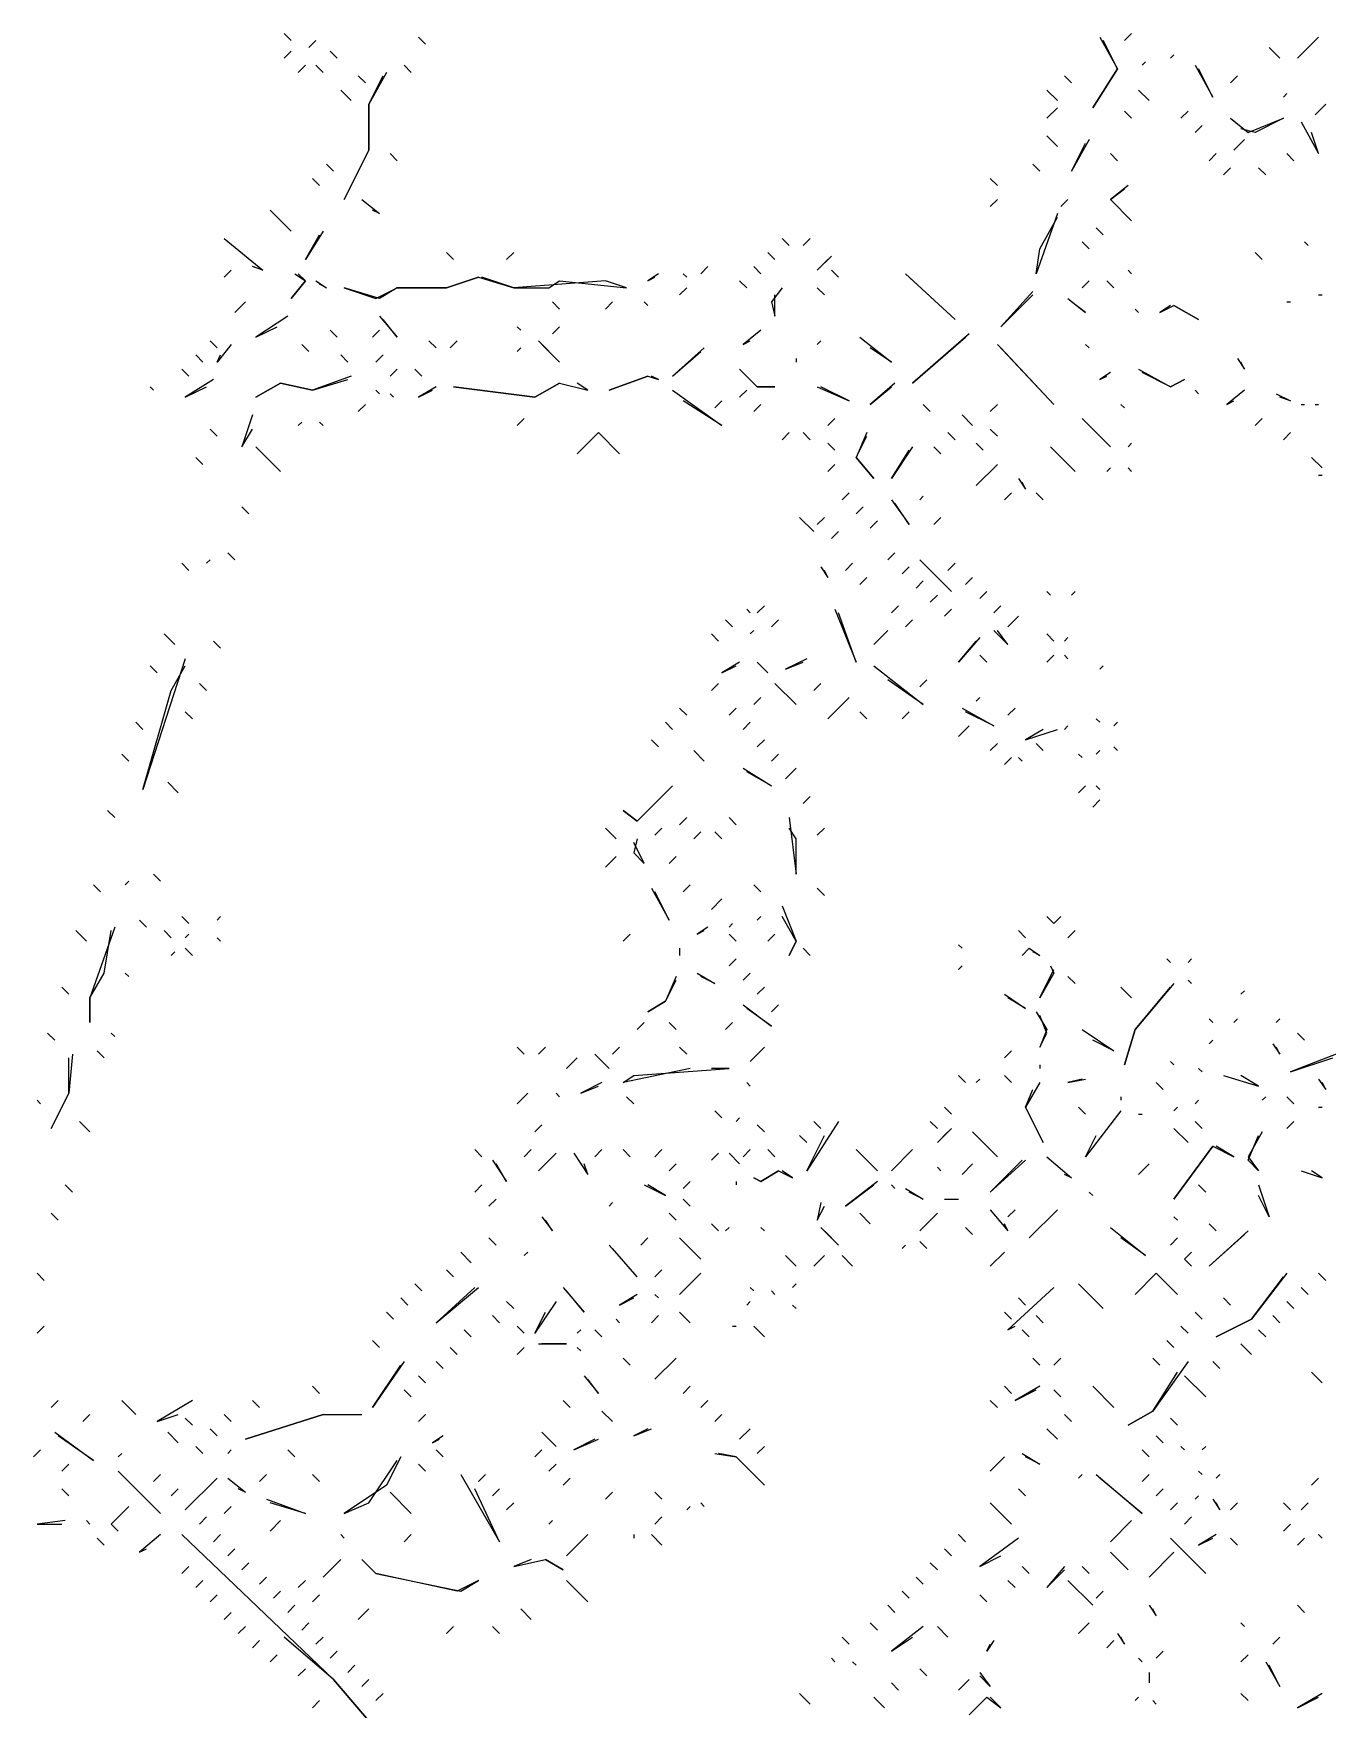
# Model space of a CAD drawing. Extents: x 1 to 2775, y -31 to 2075.
# Drawn here: x 1923.7 to 1984.8, y 927.1 to 1006.2 of the extents above; entities that cross this region are included whole.
import ezdxf

# ---------------------------------------------------------------- set-up
doc = ezdxf.new("R2010")
doc.units = 0
doc.layers.add('LINEWORK', color=4, linetype='CONTINUOUS')

msp = doc.modelspace()

# ---------------------------------------------------------------- linework, layer by layer
at = {"layer": 'LINEWORK'}
for points in [[(1935.5, 1006.1667), (1935.8333, 1005.8333)], [(1941.8333, 1006), (1942.1667, 1005.6667)], [(1974, 1006), (1974.8333, 1004.5), (1973.6667, 1002.6667), (1974.8333, 1004.5), (1974.1667, 1005.8333)], [(1975.5, 1006.1667), (1975.1667, 1005.8333)], [(1984.3333, 1006), (1983.3333, 1005)], [(1935.8333, 1005.3333), (1935.5, 1005)], [(1937, 1005.8333), (1936.6667, 1005.5)], [(1937.6667, 1005.3333), (1938, 1005)], [(1977.5, 1005.1667), (1977.3333, 1005)], [(1982, 1005.5), (1982.5, 1005)], [(1936.5, 1004.6667), (1936.1667, 1004.3333)], [(1937, 1004.6667), (1937.3333, 1004.3333)], [(1941.1667, 1004.6667), (1941.5, 1004.3333)], [(1976.1667, 1004.8333), (1976, 1004.6667)], [(1978.5, 1004.6667), (1979.3333, 1003.1667), (1978.6667, 1004.5)], [(1940.3333, 1004.3333), (1939.5, 1002.8333), (1939.5, 1000.6667), (1938.3333, 998.3333), (1939.5, 1000.6667), (1939.5, 1002.8333), (1940.1667, 1004.1667)], [(1939, 1004.1667), (1939.3333, 1003.8333)], [(1972.3333, 1004.1667), (1972.6667, 1003.8333)], [(1980.5, 1004.1667), (1980.1667, 1003.8333)], [(1938.1667, 1003.5), (1938.6667, 1003)], [(1971.5, 1003.5), (1972, 1003)], [(1975.8333, 1003.5), (1976.3333, 1003)], [(1982.8333, 1003.3333), (1982.6667, 1003.1667)], [(1984.6667, 1002.8333), (1984.1667, 1002.3333)], [(1972, 1002.6667), (1971.5, 1002.1667)], [(1975.1667, 1002.5), (1975.5, 1002.1667)], [(1978.1667, 1002.5), (1977.8333, 1002.1667)], [(1980.1667, 1002.1667), (1981, 1001.5), (1982.6667, 1002.1667), (1981.3333, 1001.5), (1980.6667, 1001.6667)], [(1983.5, 1002), (1984.3333, 1000.5), (1984, 1001.5)], [(1971.5, 1001.3333), (1972, 1000.8333)], [(1978.8333, 1001.8333), (1978.5, 1001.5)], [(1940.5, 1000.5), (1940.8333, 1000.1667)], [(1973.5, 1001.1667), (1972.6667, 999.6667), (1973.3333, 1001)], [(1974.5, 1000.5), (1974.8333, 1000.1667)], [(1979.5, 1000.5), (1979.1667, 1000.1667)], [(1980.8333, 1001.1667), (1980.3333, 1000.6667)], [(1982.8333, 1000.5), (1983.1667, 1000.1667)], [(1937.5, 1000), (1937.8333, 999.6667)], [(1970.8333, 1000), (1971.1667, 999.6667)], [(1980.1667, 999.8333), (1979.8333, 999.5)], [(1981.5, 999.8333), (1981.8333, 999.5)], [(1936.8333, 999.3333), (1937.1667, 999)], [(1968.8333, 999.3333), (1969.1667, 999)], [(1975.3333, 999), (1974.5, 998.3333), (1975.5, 997.3333), (1974.5, 998.3333), (1975.1667, 998.8333)], [(1939.1667, 998.3333), (1940, 997.6667), (1939.6667, 997.8333)], [(1969.1667, 998.3333), (1968.8333, 998)], [(1972.5, 998.3333), (1972.1667, 998)], [(1934.8333, 997.8333), (1935.8333, 996.8333)], [(1972, 997.6667), (1971, 994.8333), (1971.1667, 996), (1972, 997.5)], [(1932.6667, 996.5), (1934.5, 995), (1934, 995.1667)], [(1937.3333, 996.8333), (1936.5, 995.5), (1937.1667, 996.6667)], [(1959, 996.5), (1959.3333, 996.1667)], [(1960.3333, 996.5), (1960, 996.1667)], [(1973.8333, 997), (1974.1667, 996.6667)], [(1943.1667, 995.8333), (1943.5, 995.5)], [(1946.3333, 995.8333), (1946, 995.5)], [(1958.3333, 995.8333), (1958.6667, 995.5)], [(1961.3333, 995.6667), (1960.6667, 995), (1961.1667, 995.5)], [(1973.1667, 996.3333), (1973.5, 996)], [(1981.3333, 995.8333), (1981.6667, 995.5)], [(1983.6667, 996.3333), (1983.8333, 996.1667)], [(1933, 995), (1932.6667, 994.6667)], [(1955.5, 995.1667), (1955.1667, 994.8333)], [(1957.6667, 995.1667), (1958, 994.8333)], [(1961.3333, 995), (1961.6667, 994.6667)], [(1975.3333, 995), (1975.5, 994.8333)], [(1936, 994.8333), (1936.5, 994.5), (1935.8333, 993.6667), (1936.5, 994.5), (1936.1667, 994.8333)], [(1937, 994.5), (1937.5, 994.1667), (1937.1667, 994.3333)], [(1944.6667, 994.6667), (1943.1667, 994.1667), (1940.8333, 994.1667), (1940, 993.6667), (1938.3333, 994.1667), (1939.8333, 993.6667), (1940.8333, 994.1667), (1943.1667, 994.1667), (1944.6667, 994.6667), (1946.3333, 994.1667), (1948, 994.1667), (1948.5, 994.5), (1951.6667, 994.1667), (1950.6667, 994.5), (1946.3333, 994.1667), (1944.8333, 994.6667)], [(1953.1667, 994.8333), (1952.6667, 994.5), (1953, 994.6667)], [(1954.5, 994.1667), (1954.1667, 993.8333)], [(1954.3333, 994.8333), (1954.5, 994.6667)], [(1957, 994.5), (1957.3333, 994.1667)], [(1959, 994.1667), (1958.5, 993.5), (1958.6667, 992.8333), (1958.6667, 993.8333)], [(1960.6667, 994.1667), (1961, 993.8333)], [(1964.8333, 994.8333), (1967.1667, 992.6667), (1965, 994.6667)], [(1973.5, 994.5), (1973.1667, 994.1667)], [(1974.3333, 994.5), (1974.6667, 994.1667)], [(1933.6667, 993.5), (1933.1667, 993)], [(1948.1667, 993.5), (1948.5, 993.1667)], [(1951, 993.5), (1950.6667, 993.1667)], [(1952.5, 993.5), (1952.6667, 993.3333)], [(1970.8333, 994), (1969.3333, 992.3333), (1970.8333, 993.8333)], [(1972.5, 993.6667), (1973.3333, 993), (1972.6667, 993.5)], [(1977.3333, 993.3333), (1976.8333, 993), (1977.5, 993.3333), (1978.6667, 992.6667), (1977.5, 993.3333)], [(1982.8333, 993.5), (1983, 993.5)], [(1984.3333, 993.8333), (1984.5, 993.8333)], [(1935.6667, 992.8333), (1934.1667, 991.8333), (1935.1667, 992.3333)], [(1940, 992.8333), (1940.8333, 991.8333), (1940.1667, 992.6667)], [(1975.6667, 993.1667), (1975.8333, 993)], [(1937.6667, 992.1667), (1938, 991.8333)], [(1940, 992.1667), (1939.6667, 991.8333)], [(1946.5, 992.3333), (1946.6667, 992.1667)], [(1948.5, 992.3333), (1948.1667, 992)], [(1958, 992.1667), (1957.1667, 991.5), (1957.5, 991.6667)], [(1962.6667, 991.8333), (1964.1667, 990.6667), (1963.1667, 991.3333)], [(1967.8333, 992), (1965.1667, 989.6667), (1967.6667, 991.8333)], [(1931.3333, 991), (1931.6667, 990.6667)], [(1932, 991.6667), (1932.3333, 991.3333)], [(1933, 991.5), (1932.3333, 990.6667), (1932.5, 991)], [(1936.3333, 991.5), (1936.6667, 991.1667)], [(1938.1667, 991), (1938.5, 990.6667)], [(1940.1667, 991), (1939.8333, 990.6667)], [(1942.3333, 991.6667), (1942.6667, 991.3333)], [(1943.6667, 991.6667), (1943.3333, 991.3333)], [(1946.6667, 991.3333), (1946.5, 991.1667)], [(1947.5, 991.6667), (1948.5, 990.6667), (1947.6667, 991.5)], [(1955.3333, 991.3333), (1953.8333, 990), (1955.1667, 991.1667)], [(1960.8333, 991.6667), (1960.6667, 991.5)], [(1969.1667, 991.5), (1971.8333, 988.6667), (1969.3333, 991.3333)], [(1973.3333, 991.5), (1973.5, 991.3333)], [(1930.6667, 990.3333), (1931, 990)], [(1940.8333, 990.3333), (1940.5, 990)], [(1941.6667, 990.3333), (1942, 990)], [(1957, 990.3333), (1957.8333, 989.5), (1958.6667, 989.5), (1957.8333, 989.5)], [(1959.6667, 990.8333), (1959.6667, 990.6667)], [(1974.5, 990.1667), (1974, 989.8333), (1974.3333, 990)], [(1975.8333, 990.3333), (1977.3333, 989.5), (1978, 989.8333), (1977.3333, 989.5), (1976, 990.1667)], [(1980.5, 990.8333), (1980.8333, 990.3333), (1980.6667, 990.6667)], [(1929.1667, 989.5), (1929.3333, 989.3333)], [(1932.1667, 989.8333), (1930.8333, 989), (1931.8333, 989.5)], [(1938.6667, 990), (1936.8333, 989.3333), (1935.3333, 989.6667), (1934.1667, 989), (1935.3333, 989.6667), (1936.8333, 989.3333), (1938.5, 989.8333)], [(1939.8333, 989.3333), (1940, 989.1667)], [(1942.6667, 989.5), (1941.8333, 989), (1942.5, 989.3333)], [(1948.5, 989.6667), (1947.3333, 989), (1943.5, 989.5), (1947.3333, 989), (1948.5, 989.6667), (1949.8333, 989.3333), (1949.3333, 989.6667)], [(1952.6667, 990), (1950.8333, 989.3333), (1952.6667, 990), (1953.1667, 989.8333), (1952.8333, 990)], [(1953.8333, 989.3333), (1956.1667, 987.6667), (1954.3333, 988.8333)], [(1957.3333, 989.3333), (1957, 989)], [(1960.6667, 989.5), (1962.1667, 988.8333), (1960.8333, 989.5)], [(1964.3333, 989.6667), (1963.1667, 988.6667), (1964.1667, 989.5)], [(1978.5, 989.3333), (1978.6667, 989.1667)], [(1980.8333, 989.3333), (1980, 988.6667), (1980.3333, 988.8333)], [(1939.3333, 988.6667), (1939, 988.3333)], [(1940.5, 989.1667), (1940.6667, 989)], [(1956.1667, 988.8333), (1955.8333, 988.5)], [(1958, 988.6667), (1957.6667, 988.3333)], [(1965.6667, 988.6667), (1966, 988.3333)], [(1969.1667, 988.6667), (1968.8333, 988.3333)], [(1975, 988.6667), (1975.1667, 988.5)], [(1982.3333, 989.1667), (1983, 988.8333), (1982.5, 989)], [(1983.5, 988.6667), (1983.6667, 988.6667)], [(1984.1667, 988.6667), (1984.3333, 988.6667)], [(1934, 988.1667), (1933.5, 986.6667), (1934, 987.5)], [(1936.3333, 987.8333), (1936.1667, 987.6667)], [(1937.1667, 987.8333), (1937.3333, 987.6667)], [(1946.8333, 988), (1946.5, 987.6667)], [(1961.5, 988), (1961.1667, 987.6667)], [(1967.5, 988.1667), (1968, 987.6667)], [(1973.1667, 988), (1974.5, 986.6667)], [(1981.6667, 988), (1981.3333, 987.6667)], [(1932, 987.5), (1932.3333, 987.1667)], [(1950.3333, 987.3333), (1949.3333, 986.3333), (1950.3333, 987.3333), (1951.3333, 986.3333)], [(1959.3333, 987.3333), (1959, 987)], [(1960, 987.3333), (1960.3333, 987)], [(1963, 987.3333), (1962.5, 986.1667), (1963.3333, 985.1667), (1962.5, 986.1667), (1963, 987.1667)], [(1966.8333, 987.3333), (1967.1667, 987)], [(1968.8333, 987.5), (1969.1667, 987.1667)], [(1983, 987.3333), (1982.6667, 987)], [(1934.1667, 986.6667), (1935.3333, 985.5)], [(1961.1667, 986.8333), (1961.5, 986.5)], [(1965.1667, 986.6667), (1964.1667, 985.1667), (1965, 986.5)], [(1966.1667, 986.6667), (1966.5, 986.3333)], [(1968.1667, 986.8333), (1968.5, 986.5)], [(1971.6667, 986.6667), (1972.8333, 985.5)], [(1975.5, 986.8333), (1975.3333, 986.6667)], [(1931.3333, 986.1667), (1931.6667, 985.8333)], [(1961.5, 985.8333), (1961.1667, 985.5)], [(1969.1667, 985.8333), (1968.1667, 984.8333)], [(1974.5, 985.6667), (1974.3333, 985.5)], [(1975.3333, 985.6667), (1975.5, 985.5)], [(1984, 986.1667), (1984.5, 985.6667)], [(1970.1667, 985.1667), (1970.5, 984.6667), (1970.3333, 985)], [(1984.3333, 985.3333), (1984.5, 985.3333)], [(1933.5, 983.8333), (1933.8333, 983.5)], [(1962.1667, 984.5), (1961.8333, 984.1667)], [(1962.8333, 983.8333), (1962.5, 983.5)], [(1964.1667, 984.1667), (1965, 983), (1964.3333, 984)], [(1965.6667, 984.3333), (1965.5, 984.1667)], [(1969.8333, 984.5), (1969.5, 984.1667)], [(1971, 984.5), (1971.3333, 984.1667)], [(1959.8333, 983.3333), (1960.5, 982.6667)], [(1961, 983.3333), (1960.6667, 983)], [(1963.5, 983.1667), (1963.1667, 982.8333)], [(1966.5, 983.3333), (1966.1667, 983)], [(1961.6667, 982.6667), (1961.3333, 982.3333)], [(1932.8333, 981.6667), (1933.1667, 981.3333)], [(1964.3333, 981.6667), (1964, 981.3333)], [(1930.6667, 981.1667), (1931, 980.8333)], [(1932, 981.3333), (1931.8333, 981.1667)], [(1960.8333, 981), (1961.1667, 980.5), (1961, 980.8333)], [(1962.3333, 981.1667), (1962, 980.8333)], [(1965, 981), (1964.6667, 980.6667)], [(1965.5, 981.3333), (1967, 979.8333)], [(1967.1667, 981.1667), (1966.8333, 980.8333)], [(1963, 980.5), (1962.6667, 980.1667)], [(1965.6667, 980.3333), (1965.3333, 980)], [(1968, 980.5), (1967.6667, 980.1667)], [(1958.1667, 979.1667), (1957.8333, 978.8333)], [(1964.5, 979.1667), (1964.1667, 978.8333)], [(1966.3333, 979.6667), (1966, 979.3333)], [(1968.6667, 979.8333), (1968.3333, 979.5)], [(1969.3333, 979.1667), (1969, 978.8333)], [(1971.5, 979.8333), (1971.6667, 979.6667)], [(1972.8333, 979.8333), (1972.6667, 979.6667)], [(1956.3333, 978.5), (1956.6667, 978.1667)], [(1957.3333, 979), (1957.5, 978.8333)], [(1958.8333, 978.5), (1958.5, 978.1667)], [(1961.5, 979), (1962.5, 976.5), (1961.6667, 978.8333)], [(1965.1667, 978.5), (1964.8333, 978.1667)], [(1967, 979), (1966.6667, 978.6667)], [(1970.1667, 978.6667), (1969.6667, 978.1667)], [(1929.8333, 977.8333), (1930.3333, 977.3333)], [(1932.1667, 977.5), (1932.5, 977.1667)], [(1955.6667, 977.8333), (1956, 977.5)], [(1957.6667, 978), (1957.5, 977.8333)], [(1964, 978), (1963.3333, 977.3333)], [(1968.3333, 977.6667), (1967.3333, 976.5), (1968.1667, 977.5)], [(1969, 978), (1969.6667, 977.3333), (1969.1667, 978)], [(1971.5, 977.8333), (1971.8333, 977.5)], [(1972.5, 977.6667), (1972.3333, 977.5)], [(1968.3333, 976.8333), (1968.6667, 976.5)], [(1971.8333, 976.8333), (1971.5, 976.5)], [(1972.3333, 976.8333), (1972.5, 976.6667)], [(1930.8333, 976.6667), (1928.8333, 970.5), (1930.1667, 975.1667), (1930.8333, 976.3333)], [(1929.1667, 976.3333), (1929.5, 976)], [(1957, 976.5), (1956.1667, 976), (1956.8333, 976.3333)], [(1957.8333, 976.5), (1958.3333, 976)], [(1960.1667, 976.6667), (1959.1667, 976.1667), (1960, 976.5)], [(1963.3333, 976.3333), (1965.6667, 974.5), (1964, 975.6667)], [(1974.1667, 976.3333), (1974, 976.1667)], [(1931.5, 975.5), (1931.8333, 975.1667)], [(1956, 975.5), (1955.6667, 975.1667)], [(1958.6667, 975.5), (1959.6667, 974.5)], [(1960.8333, 975.5), (1960.5, 975.1667)], [(1965.8333, 975.6667), (1965.5, 975.3333)], [(1954.1667, 974.3333), (1954.5, 974)], [(1956.8333, 974.3333), (1956.5, 974)], [(1958, 974.8333), (1957.6667, 974.5)], [(1962.1667, 974.8333), (1961.1667, 973.8333)], [(1967.5, 974.3333), (1969, 973.5), (1967.6667, 974.1667)], [(1968.3333, 974.8333), (1968.1667, 974.6667)], [(1970, 974.3333), (1969.6667, 974)], [(1928.5, 973.6667), (1928.8333, 973.3333)], [(1930.8333, 974.1667), (1931.1667, 973.8333)], [(1953.5, 973.6667), (1953.8333, 973.3333)], [(1957.5, 973.6667), (1957.1667, 973.3333)], [(1962.6667, 974.1667), (1963, 973.8333)], [(1965, 974.1667), (1964.6667, 973.8333)], [(1973.8333, 973.8333), (1974, 973.6667)], [(1974.8333, 973.6667), (1974.6667, 973.5)], [(1952.8333, 972.8333), (1953.1667, 972.5)], [(1958.1667, 972.8333), (1957.8333, 972.5)], [(1967.8333, 973.5), (1967.3333, 973)], [(1971.3333, 973.3333), (1970.5, 972.8333), (1972, 973.3333)], [(1972.5, 973.5), (1972.3333, 973.3333)], [(1927.8333, 972.1667), (1928.1667, 971.8333)], [(1954.8333, 972.3333), (1955.3333, 971.8333)], [(1958.8333, 972.1667), (1958.5, 971.8333)], [(1969.1667, 972.6667), (1968.8333, 972.3333)], [(1969.8333, 972), (1969.5, 971.6667)], [(1970.1667, 972), (1970.3333, 971.8333)], [(1971, 972.6667), (1971.3333, 972.3333)], [(1973, 972.1667), (1973.1667, 972)], [(1974, 972.3333), (1973.8333, 972.1667)], [(1974.6667, 972.5), (1974.8333, 972.3333)], [(1957.1667, 971.5), (1958.5, 970.6667), (1957.3333, 971.3333)], [(1959.6667, 971.5), (1959.1667, 971)], [(1930, 970.8333), (1930.5, 970.3333)], [(1953.8333, 970.6667), (1952.1667, 969), (1951.5, 969.5), (1952.1667, 969)], [(1973.3333, 970.6667), (1973, 970.3333)], [(1973.8333, 970.6667), (1974, 970.5)], [(1960.3333, 970.1667), (1960, 969.8333)], [(1974, 970), (1973.6667, 969.6667)], [(1927.1667, 969.5), (1927.5, 969.1667)], [(1954.5, 969.1667), (1954.1667, 968.8333)], [(1956.5, 969.1667), (1956.8333, 968.8333)], [(1959.3333, 969.1667), (1959.6667, 966.5), (1959.6667, 968.1667), (1959.3333, 968.6667)], [(1950.6667, 968.6667), (1951.1667, 968.1667)], [(1952.1667, 968.1667), (1952, 967.5), (1952.5, 967), (1952, 968)], [(1953.3333, 968.6667), (1953, 968.3333)], [(1955.1667, 968.5), (1954.8333, 968.1667)], [(1955.8333, 968.5), (1956.1667, 968.1667)], [(1961, 968.6667), (1960.6667, 968.3333)], [(1951.1667, 967.3333), (1950.6667, 966.8333)], [(1954, 967.3333), (1953.6667, 967)], [(1929.3333, 966.5), (1929.6667, 966.1667)], [(1926.5, 966), (1926.8333, 965.6667)], [(1928.1667, 966.1667), (1928, 966)], [(1952.8333, 965.8333), (1953.6667, 964.3333), (1953, 965.6667)], [(1954.6667, 966), (1954.3333, 965.6667)], [(1957.6667, 966), (1958, 965.6667)], [(1960.6667, 965.8333), (1961, 965.5)], [(1956.1667, 965.3333), (1955.6667, 964.8333)], [(1959, 965), (1959.6667, 963.3333), (1959.3333, 962.6667), (1959.6667, 963.3333), (1959, 964.5)], [(1928.6667, 964.3333), (1929, 964)], [(1930.6667, 964.5), (1931, 964.1667)], [(1932.5, 964.5), (1932.3333, 964.3333)], [(1956.6667, 964.1667), (1956.5, 964)], [(1958, 964.5), (1957.8333, 964.3333)], [(1971.5, 964.5), (1971.8333, 964.1667), (1972.1667, 964.5), (1971.8333, 964.1667)], [(1925.6667, 963.8333), (1926.1667, 963.3333)], [(1927.5, 964), (1926.3333, 960.6667), (1926.3333, 959.5), (1926.3333, 960.6667), (1927, 961.8333), (1927.3333, 963.8333)], [(1929.8333, 963.8333), (1930.1667, 963.5)], [(1931, 963.6667), (1930.8333, 963.5)], [(1932.3333, 963.5), (1932.5, 963.3333)], [(1951.8333, 963.6667), (1951.5, 963.3333)], [(1955.5, 964), (1955, 963.6667), (1955.3333, 963.8333)], [(1956.5, 963.6667), (1956.8333, 963.3333)], [(1958.6667, 963.6667), (1958.3333, 963.3333)], [(1970.1667, 963.8333), (1970.5, 963.5)], [(1972.8333, 963.8333), (1972.5, 963.5)], [(1930.3333, 962.8333), (1930.1667, 962.6667)], [(1930.8333, 963), (1931.1667, 962.6667)], [(1954.1667, 963), (1954.1667, 962.6667)], [(1956.8333, 962.5), (1956.5, 962.1667)], [(1960, 963), (1960.3333, 962.6667)], [(1967.3333, 963.1667), (1967.5, 963)], [(1970.6667, 963), (1970.3333, 962.6667), (1970.6667, 963), (1971.1667, 962.6667), (1970.8333, 962.8333)], [(1977.1667, 962.5), (1977.3333, 962.3333)], [(1978.3333, 962.5), (1978.1667, 962.3333)], [(1928, 961.8333), (1928.1667, 961.6667)], [(1954, 961.6667), (1953.5, 960.5), (1952.6667, 960), (1953.5, 960.5), (1954, 961.5)], [(1955, 961.8333), (1955.8333, 961.3333), (1955.1667, 961.6667)], [(1957.5, 961.8333), (1957.1667, 961.5)], [(1967.5, 962.1667), (1967.3333, 962)], [(1971.6667, 962.1667), (1971.8333, 961.8333), (1971.1667, 960.6667), (1971.8333, 962)], [(1972.5, 961.6667), (1972.8333, 961.3333)], [(1925, 961.1667), (1925.3333, 960.8333)], [(1958.1667, 961.1667), (1957.8333, 960.8333)], [(1975, 961.1667), (1975.5, 960.6667)], [(1977.5, 961.3333), (1975.6667, 959.1667), (1975.1667, 957.5), (1975.6667, 959.1667), (1977.3333, 961.1667)], [(1978.1667, 961.5), (1978.3333, 961.3333)], [(1980.8333, 961), (1980.6667, 960.8333)], [(1957.1667, 960.3333), (1958.5, 959.3333), (1957.3333, 960.1667)], [(1958.8333, 960.3333), (1958.5, 960)], [(1969.5, 960.8333), (1970.5, 960.1667), (1969.6667, 960.6667)], [(1952.5, 959.5), (1952.1667, 959.1667)], [(1953.6667, 959.5), (1954, 959.1667)], [(1956.6667, 959.5), (1956.3333, 959.1667)], [(1971, 960), (1971.5, 959.1667), (1971.1667, 958.3333), (1971.5, 959), (1971.1667, 959.8333)], [(1979.1667, 959.6667), (1979.3333, 959.5)], [(1980.5, 959.6667), (1980.3333, 959.5)], [(1982.5, 959.6667), (1982.3333, 959.5)], [(1924.3333, 959), (1924.6667, 958.6667)], [(1927.3333, 959), (1927.5, 958.8333)], [(1973.1667, 959.1667), (1974.6667, 958.1667), (1973.6667, 958.6667)], [(1979.3333, 958.6667), (1979.1667, 958.5)], [(1982.1667, 958.5), (1982.5, 958), (1982.3333, 958.3333)], [(1983.3333, 959), (1983.6667, 958.6667)], [(1925.5, 958), (1925.3333, 956.1667), (1924.5, 954.5), (1925.3333, 956.1667), (1925.3333, 957.8333)], [(1926.6667, 958.1667), (1927, 957.8333)], [(1946.5, 958.3333), (1946.8333, 958)], [(1947.8333, 958.3333), (1947.5, 958)], [(1949.3333, 957.8333), (1948.8333, 957.3333)], [(1950.1667, 958), (1950.8333, 957.3333), (1950.3333, 957.8333)], [(1951.3333, 958.3333), (1951, 958)], [(1954.1667, 958.3333), (1954.5, 958)], [(1958.1667, 958.3333), (1957.5, 957.6667)], [(1969.8333, 958.1667), (1969.5, 957.8333)], [(1985.1667, 958), (1983, 957.1667), (1985, 957.8333)], [(1954.6667, 957.3333), (1951.5, 956.6667), (1952, 957), (1956.5, 957.3333), (1955.6667, 957.3333)], [(1967.3333, 957), (1967.6667, 956.6667)], [(1969.5, 957), (1969.8333, 956.6667)], [(1971.1667, 957.5), (1971.1667, 957.3333)], [(1977.3333, 957.6667), (1977.5, 957.5)], [(1978.6667, 957.3333), (1978.8333, 957.1667)], [(1979.8333, 957), (1981.5, 956.5), (1980.6667, 957)], [(1947, 956.1667), (1946.5, 955.6667)], [(1948.3333, 956.1667), (1948.5, 956)], [(1950.5, 956.6667), (1949.5, 956.1667), (1950.3333, 956.5)], [(1957.3333, 956.6667), (1957.5, 956.5)], [(1968.3333, 956.8333), (1968.1667, 956.6667)], [(1971.1667, 956.6667), (1970.5, 955.5), (1971.3333, 953.8333), (1970.5, 955.5), (1970.8333, 956.3333)], [(1973.1667, 956.8333), (1972.5, 956.6667), (1973.3333, 956.8333)], [(1976.6667, 956.6667), (1977, 956.3333)], [(1984.3333, 956.8333), (1984.6667, 956.3333), (1984.5, 956.6667)], [(1923.8333, 955.8333), (1924, 955.6667)], [(1951.6667, 956), (1952, 955.6667)], [(1955.8333, 955.3333), (1956.1667, 955)], [(1966.6667, 955.5), (1967, 955.1667)], [(1973, 955.5), (1973.3333, 955.1667)], [(1975, 955.3333), (1973.3333, 953.1667), (1973.8333, 954.1667)], [(1975, 956), (1975, 955.8333)], [(1977.6667, 955.5), (1977.5, 955.3333)], [(1978.6667, 955.8333), (1978.5, 955.6667)], [(1981.8333, 956), (1981.6667, 955.8333)], [(1982.8333, 956), (1983.1667, 955.6667)], [(1984.3333, 955.5), (1984.5, 955.5)], [(1925.8333, 954.8333), (1926.3333, 954.3333)], [(1947.6667, 954.6667), (1947.3333, 954.3333)], [(1957, 955), (1956.8333, 954.8333)], [(1957.8333, 954.6667), (1958.1667, 954.3333)], [(1961.6667, 954.8333), (1960.1667, 952.5), (1961, 954.1667)], [(1960.5, 954.8333), (1960.8333, 954.5)], [(1966, 954.8333), (1966.3333, 954.5)], [(1975.8333, 955.1667), (1976, 955.1667)], [(1978.5, 954.8333), (1978.8333, 954.5)], [(1983.1667, 954.8333), (1982.8333, 954.5)], [(1959.8333, 954.1667), (1960.1667, 953.8333)], [(1967, 954.5), (1966.3333, 953.8333), (1966.8333, 954.3333)], [(1968, 954.3333), (1969.1667, 953.1667)], [(1977.5, 954.5), (1978.1667, 953.8333)], [(1981.6667, 954.3333), (1981, 953.1667), (1981.5, 952.5), (1981, 953), (1981.5, 954.1667)], [(1944.5, 953.5), (1944.8333, 953.1667)], [(1945.3333, 953), (1946, 952), (1945.5, 952.8333)], [(1947.1667, 953.5), (1946.8333, 953.1667)], [(1948.3333, 953.3333), (1947.5, 952.5)], [(1949.1667, 953.3333), (1949.8333, 952.3333), (1949.6667, 952.8333)], [(1950.5, 953.5), (1950.1667, 953.1667)], [(1951.5, 953.5), (1951.8333, 953.1667)], [(1953.3333, 953.5), (1953, 953.1667)], [(1956, 953.3333), (1955.6667, 953)], [(1956.5, 953.3333), (1957, 952.8333)], [(1957.5, 953.5), (1957.1667, 953.1667)], [(1958.3333, 953.5), (1958.6667, 953.1667)], [(1962.5, 953.5), (1963.5, 952.5)], [(1965.1667, 953.5), (1964.1667, 952.5)], [(1970.3333, 953), (1968.8333, 951.5), (1970.5, 953)], [(1971.5, 953.1667), (1972.6667, 952.1667), (1972.3333, 952.3333)], [(1979.3333, 953.6667), (1977.5, 951.1667), (1979.3333, 953.6667), (1980.3333, 953.1667), (1979.5, 953.6667)], [(1954, 952.8333), (1953.6667, 952.5)], [(1958.8333, 952.5), (1958, 952), (1957.6667, 952.1667), (1958, 952), (1958.8333, 952.5), (1959.5, 952.1667), (1959, 952.5)], [(1966.3333, 952.6667), (1966.5, 952.5)], [(1968, 952.8333), (1967.5, 952.3333)], [(1976.3333, 952.8333), (1975.8333, 952.3333)], [(1983.5, 952.5), (1984.5, 952.1667), (1984, 952.5)], [(1925.1667, 951.8333), (1925.5, 951.5)], [(1944.8333, 951.8333), (1944.5, 951.5)], [(1952.5, 951.8333), (1953.5, 951.3333), (1952.6667, 951.8333)], [(1954.6667, 952), (1954.3333, 951.6667)], [(1956.8333, 952), (1956.8333, 951.8333)], [(1963.5, 952), (1962, 950.8333), (1963.3333, 951.8333)], [(1964.1667, 951.8333), (1964.3333, 951.6667)], [(1964.8333, 951.6667), (1965.6667, 951.1667), (1965, 951.5)], [(1973.5, 951.5), (1973.6667, 951.3333)], [(1978.6667, 951.8333), (1979, 951.5)], [(1981.5, 951.8333), (1982, 950.3333), (1981.5, 951.3333)], [(1945.5, 951.1667), (1945.1667, 950.8333)], [(1951, 951), (1950.8333, 950.8333)], [(1954.3333, 951.1667), (1954.6667, 950.8333)], [(1960.8333, 951), (1960.6667, 950.1667), (1961, 950.8333)], [(1966.6667, 951.1667), (1967.3333, 951.1667)], [(1968.8333, 950.6667), (1969.6667, 949.6667), (1969.5, 950)], [(1970, 950.6667), (1969.6667, 950.3333)], [(1972, 950.6667), (1970.6667, 949.3333)], [(1924.5, 950.5), (1924.8333, 950.1667)], [(1947.6667, 950.3333), (1948.1667, 949.6667), (1947.8333, 950.1667)], [(1953.6667, 950.5), (1954, 950.1667)], [(1955.6667, 950), (1956, 949.6667)], [(1956.5, 949.8333), (1956.3333, 949.6667)], [(1958, 949.8333), (1958.1667, 949.6667)], [(1960.8333, 949.8333), (1961.6667, 949), (1961, 949.6667)], [(1962.6667, 950.5), (1963.1667, 950)], [(1966.3333, 950.5), (1965.5, 949.6667)], [(1967.6667, 949.8333), (1968, 949.5)], [(1974.5, 949.8333), (1976.1667, 948.5), (1975, 949.3333)], [(1977.5, 950.3333), (1977.6667, 950.1667)], [(1979.1667, 950), (1979.5, 949.6667)], [(1945.1667, 949.3333), (1945.5, 949)], [(1952.6667, 949.3333), (1952.3333, 949)], [(1954.1667, 949.3333), (1955.1667, 948.3333)], [(1965.5, 949.1667), (1965.8333, 948.8333)], [(1977.6667, 949.3333), (1977.3333, 949)], [(1981, 949.6667), (1979.1667, 948), (1980.8333, 949.5)], [(1943.8333, 948.6667), (1944.3333, 948.1667)], [(1947, 948.6667), (1946.8333, 948.5)], [(1950.8333, 949), (1952.1667, 947.5), (1951, 948.8333)], [(1959.1667, 948.5), (1959.6667, 948)], [(1961, 948.5), (1960.5, 948)], [(1961.8333, 948.5), (1962.3333, 948)], [(1964.8333, 949), (1964.6667, 948.8333)], [(1969.5, 948.6667), (1968.8333, 948)], [(1978.3333, 948.6667), (1978, 948.3333), (1978.3333, 948), (1978, 948.3333)], [(1923.8333, 947.6667), (1924.1667, 947.3333)], [(1943.1667, 947.8333), (1943.5, 947.5)], [(1953.3333, 947.8333), (1953, 947.5)], [(1955.1667, 947.6667), (1954.1667, 946.6667)], [(1976.6667, 947.6667), (1975.6667, 946.6667), (1976.6667, 947.6667), (1977.6667, 946.6667)], [(1982.8333, 947.6667), (1981.1667, 945.5), (1979.5, 944.6667), (1981.1667, 945.5), (1982.6667, 947.5)], [(1984.3333, 947.6667), (1984.6667, 947.3333)], [(1941.6667, 947.1667), (1942, 946.8333)], [(1944.5, 947), (1942.6667, 945.3333), (1944.6667, 947)], [(1948.6667, 947), (1949.6667, 945.8333), (1948.8333, 946.8333)], [(1952.1667, 946.6667), (1951.3333, 946.1667), (1952, 946.5)], [(1953, 946.6667), (1953.1667, 946.5)], [(1957.5, 947), (1957.6667, 946.8333)], [(1958.5, 946.8333), (1958.6667, 946.6667)], [(1959.6667, 947.1667), (1959.5, 947)], [(1971.8333, 947), (1969.6667, 945), (1970, 945.1667)], [(1973, 947.1667), (1974.1667, 946)], [(1983.5, 947), (1983.8333, 946.6667)], [(1941, 946.5), (1941.3333, 946.1667)], [(1946, 946.3333), (1946.3333, 946)], [(1948.3333, 946.3333), (1947.3333, 944.8333), (1947.8333, 945.8333)], [(1957.5, 946.3333), (1957.3333, 946.1667)], [(1959.5, 946.1667), (1959.6667, 946)], [(1970.1667, 946.5), (1970.5, 946.1667)], [(1979.8333, 946.5), (1980.1667, 946.1667)], [(1982.8333, 946.3333), (1983.1667, 946)], [(1924.1667, 945.1667), (1923.8333, 944.8333)], [(1940.3333, 945.8333), (1940.6667, 945.5)], [(1945.3333, 945.6667), (1945.6667, 945.3333)], [(1946.5, 945.1667), (1946.8333, 944.8333)], [(1951.1667, 945.5), (1951.3333, 945.3333)], [(1953.1667, 945.6667), (1952.8333, 945.3333)], [(1954.1667, 945.8333), (1954.6667, 945.3333)], [(1956.6667, 945.1667), (1956.8333, 945.1667)], [(1957.6667, 945.1667), (1958.1667, 944.6667)], [(1969.5, 945.8333), (1969.8333, 945.5)], [(1971, 945.6667), (1971.3333, 945.3333)], [(1977.8333, 945.1667), (1978.1667, 944.8333)], [(1978.5, 945.8333), (1978.8333, 945.5)], [(1982.1667, 945.6667), (1982.5, 945.3333)], [(1939.6667, 944.5), (1940, 944.1667)], [(1944, 945), (1944.3333, 944.6667)], [(1947.5, 944.3333), (1948.8333, 944.3333), (1947.6667, 944.3333)], [(1949.5, 945), (1949.3333, 944.8333)], [(1950.1667, 945), (1950.5, 944.6667)], [(1970.3333, 945), (1970.6667, 944.6667)], [(1977.1667, 944.5), (1977.5, 944.1667)], [(1980.6667, 944.3333), (1981.1667, 943.8333)], [(1981.5, 945), (1981.8333, 944.6667)], [(1941.1667, 943.5), (1939.6667, 941.3333), (1941, 943.3333)], [(1942.6667, 943.5), (1943, 943.1667)], [(1943.3333, 944.1667), (1943.6667, 943.8333)], [(1946.8333, 944.1667), (1946.5, 943.8333)], [(1949.3333, 944.1667), (1949.5, 944)], [(1951.5, 943.6667), (1951.8333, 943.3333)], [(1954, 943.6667), (1953, 942.6667)], [(1970.8333, 943.6667), (1971.1667, 943.3333)], [(1972.1667, 943.6667), (1971.8333, 943.3333)], [(1978.1667, 943.5), (1976.5, 941.1667), (1975.3333, 940.5), (1976.5, 941.1667), (1977.6667, 943)], [(1976.5, 943.6667), (1976.8333, 943.3333)], [(1979.3333, 943.5), (1979.6667, 943.1667)], [(1941.8333, 942.8333), (1942.1667, 942.5)], [(1949.6667, 942.8333), (1950.3333, 942), (1949.8333, 942.6667)], [(1978, 942.8333), (1979, 941.8333)], [(1984, 943), (1984.5, 942.5)], [(1936.8333, 942.3333), (1937.1667, 942)], [(1941.1667, 942.1667), (1941.5, 941.8333)], [(1954.6667, 942.3333), (1954.3333, 942)], [(1969.5, 942.3333), (1969.8333, 942)], [(1971.1667, 942.3333), (1970, 941.6667), (1971, 942.1667)], [(1971.8333, 942.1667), (1972.1667, 941.8333)], [(1973.6667, 942.3333), (1974.6667, 941.3333)], [(1924.8333, 941.6667), (1924.5, 941.3333)], [(1927.8333, 941.6667), (1928.5, 941)], [(1931.1667, 941.6667), (1929.5, 940.6667), (1930.5, 941)], [(1934, 941.6667), (1934.3333, 941.3333)], [(1948.6667, 941.6667), (1949, 941.3333)], [(1950.5, 941.1667), (1951, 940.6667)], [(1955.5, 941.6667), (1955.1667, 941.3333)], [(1968.8333, 941.6667), (1969.1667, 941.3333)], [(1926.3333, 941), (1926, 940.6667)], [(1930.8333, 940.8333), (1931.1667, 940.5)], [(1932, 940.3333), (1932.3333, 940)], [(1932.6667, 941), (1933, 940.6667)], [(1937.3333, 941), (1933.6667, 939.8333), (1937.3333, 941), (1939.1667, 941)], [(1942.1667, 941), (1941.8333, 940.6667)], [(1952.6667, 940.3333), (1952, 940), (1952.8333, 940.3333)], [(1956.1667, 941), (1955.8333, 940.6667)], [(1957.5, 940.3333), (1957, 939.8333)], [(1971.5, 940.3333), (1972, 939.8333)], [(1972.3333, 941), (1972.6667, 940.6667)], [(1977.3333, 940.8333), (1977.6667, 940.5)], [(1924.6667, 940.1667), (1926.5, 938.8333), (1924.8333, 940)], [(1930, 940.1667), (1930.5, 939.6667)], [(1943, 940), (1942.5, 939.6667), (1942.8333, 939.8333)], [(1947.6667, 940.1667), (1948.3333, 939.5), (1947.8333, 940)], [(1950.1667, 939.8333), (1949.1667, 939.3333), (1950.3333, 939.8333)], [(1976.6667, 940), (1977, 939.6667)], [(1924, 939.3333), (1923.6667, 939)], [(1927.8333, 939.1667), (1927.6667, 939)], [(1931.3333, 939.5), (1931.6667, 939.1667)], [(1933, 939.3333), (1932.8333, 939.1667)], [(1935.6667, 939.3333), (1936, 939)], [(1941, 939), (1940.3333, 937.6667), (1938.3333, 936.3333), (1939.5, 936.8333), (1940.8333, 938.8333)], [(1942.6667, 939.3333), (1943, 939)], [(1947.6667, 939.3333), (1947.3333, 939)], [(1955.8333, 939.1667), (1956.8333, 939), (1958.1667, 937.6667), (1956.8333, 939), (1956, 939.1667)], [(1958.1667, 939.5), (1957.8333, 939.1667)], [(1969.5, 939), (1968.8333, 938.3333)], [(1970.3333, 939.1667), (1971.1667, 938.6667), (1970.5, 939)], [(1976, 939.3333), (1976.3333, 939)], [(1977.8333, 939.5), (1978, 939.3333)], [(1979, 939.5), (1978.8333, 939.3333)], [(1925.3333, 938.6667), (1925, 938.3333)], [(1927.6667, 938.3333), (1929.6667, 936.3333)], [(1929.6667, 938.1667), (1929.3333, 937.8333)], [(1932.3333, 938), (1930.8333, 936.5)], [(1932.8333, 938), (1933.6667, 937.3333), (1933.3333, 937.5)], [(1934.6667, 938.1667), (1934.3333, 937.8333)], [(1936.8333, 938.1667), (1937.1667, 937.8333)], [(1941.8333, 938.6667), (1942.1667, 938.3333)], [(1943.8333, 938.1667), (1945.6667, 935), (1944.5, 937.5)], [(1945, 938.1667), (1944.6667, 937.8333)], [(1948.3333, 938.6667), (1948, 938.3333)], [(1949, 938), (1948.6667, 937.6667)], [(1973.1667, 938.1667), (1973, 938)], [(1973.8333, 938.1667), (1976, 936.3333), (1974, 938)], [(1976.3333, 938.1667), (1976, 937.8333)], [(1978.6667, 938.3333), (1978.8333, 938.1667)], [(1979.6667, 938.1667), (1979.5, 938)], [(1984.3333, 938), (1984, 937.6667)], [(1925, 937.5), (1925.3333, 937.1667)], [(1930.5, 937.5), (1930.1667, 937.1667)], [(1940.5, 937.3333), (1941.5, 936.3333)], [(1945.6667, 937.5), (1945.3333, 937.1667)], [(1951, 937.3333), (1950.6667, 937)], [(1953, 937.3333), (1953.3333, 937)], [(1970.1667, 937.5), (1970.5, 937.1667)], [(1977, 937.5), (1976.6667, 937.1667)], [(1978.6667, 937.1667), (1978.5, 937)], [(1928.1667, 936.6667), (1927.3333, 935.8333), (1927.6667, 935.5), (1927.3333, 935.8333)], [(1933, 936.6667), (1932.6667, 936.3333)], [(1934.6667, 937), (1936.5, 936.3333), (1934.8333, 936.8333)], [(1946.3333, 936.8333), (1946, 936.5)], [(1954.6667, 936.6667), (1954.5, 936.5)], [(1955.1667, 936.8333), (1955.3333, 936.6667)], [(1968.8333, 936.8333), (1969.8333, 935.8333)], [(1977.6667, 936.8333), (1977.3333, 936.5)], [(1979.3333, 937), (1979.6667, 936.5), (1979.5, 936.8333)], [(1980.5, 936.8333), (1980.1667, 936.5)], [(1982.6667, 936.8333), (1983, 936.5)], [(1983.8333, 936.8333), (1983.5, 936.5)], [(1925.1667, 936), (1923.8333, 935.8333), (1925, 935.8333)], [(1926.1667, 936), (1926.3333, 935.8333)], [(1931.8333, 936.1667), (1931.5, 935.8333)], [(1935.3333, 936), (1934.8333, 935.5)], [(1948.1667, 936), (1948, 935.8333)], [(1953.3333, 936.1667), (1953, 935.8333)], [(1975.5, 936), (1974.5, 935)], [(1978.3333, 936.1667), (1978, 935.8333)], [(1983, 935.8333), (1982.6667, 935.5)], [(1926.6667, 935.1667), (1927, 934.8333)], [(1929.6667, 935.3333), (1928.6667, 934.5), (1929, 934.6667)], [(1930.6667, 935.3333), (1937.8333, 928.5), (1941.6667, 924), (1937.8333, 928.5), (1935.5, 930.5)], [(1932.5, 935.3333), (1932.1667, 935)], [(1938.1667, 935.3333), (1938.3333, 935.1667)], [(1941.5, 935.3333), (1941.1667, 935)], [(1949.8333, 935.3333), (1948.8333, 934.3333)], [(1952, 935.3333), (1952, 935.1667)], [(1952.8333, 935.3333), (1953.3333, 934.8333)], [(1967.3333, 935.3333), (1967.6667, 935)], [(1970.1667, 935.1667), (1968.3333, 933.8333), (1969.3333, 934.3333)], [(1977.3333, 935.1667), (1979, 933.5)], [(1979.5, 935.3333), (1978.6667, 934.8333), (1979.3333, 935.1667)], [(1980.1667, 935.1667), (1980.5, 934.8333)], [(1983.6667, 935.1667), (1983.3333, 934.8333)], [(1984.3333, 935.3333), (1984.5, 935.1667)], [(1933.1667, 934.6667), (1932.8333, 934.3333)], [(1933.8333, 934), (1933.5, 933.6667)], [(1938.1667, 934.1667), (1937.3333, 933.3333)], [(1939.1667, 934.1667), (1939.8333, 933.5), (1943.8333, 932.6667), (1944.6667, 933.1667), (1943.6667, 932.6667), (1939.8333, 933.5)], [(1947.1667, 934.1667), (1946.3333, 933.8333), (1947.8333, 934.1667), (1948.6667, 933.6667), (1947.8333, 934.1667)], [(1966, 934), (1966.3333, 933.6667)], [(1966.6667, 934.6667), (1967, 934.3333)], [(1974.5, 934.5), (1975.3333, 933.6667)], [(1977.5, 934.5), (1976.3333, 933.3333)], [(1931, 933.8333), (1930.6667, 933.5)], [(1934.6667, 933.3333), (1934.3333, 933)], [(1965.3333, 933.3333), (1965.6667, 933)], [(1970.3333, 933.8333), (1970.6667, 933.5)], [(1972.3333, 933.8333), (1971.5, 932.8333), (1972.3333, 933.6667)], [(1973.1667, 933.8333), (1973.5, 933.5)], [(1931.6667, 933.1667), (1931.3333, 932.8333)], [(1932.3333, 932.5), (1932, 932.1667)], [(1935.3333, 932.6667), (1935, 932.3333)], [(1936.5, 933.1667), (1936.1667, 932.8333)], [(1937.1667, 932.5), (1936.8333, 932.1667)], [(1948.8333, 933.1667), (1949.8333, 932.1667)], [(1964.6667, 932.6667), (1965, 932.3333)], [(1968.3333, 932.5), (1968.6667, 932.1667)], [(1969.6667, 933.1667), (1970, 932.8333)], [(1972.5, 933.1667), (1973.6667, 932)], [(1974.1667, 932.6667), (1973.8333, 932.3333)], [(1933, 931.6667), (1932.6667, 931.3333)], [(1936, 932), (1935.6667, 931.6667)], [(1939.5, 931.8333), (1939, 931.3333)], [(1946.6667, 931.8333), (1947.1667, 931.3333)], [(1964, 932), (1964.3333, 931.6667)], [(1976.3333, 932), (1976.6667, 931.5), (1976.5, 931.8333)], [(1983.3333, 932), (1983.6667, 931.6667)], [(1933.6667, 931), (1933.3333, 930.6667)], [(1936.6667, 931.1667), (1936.3333, 930.8333)], [(1943.5, 931), (1943.1667, 930.6667)], [(1945.3333, 931), (1945.6667, 930.6667)], [(1963.1667, 931.1667), (1963.5, 930.8333)], [(1965.6667, 931), (1964.1667, 929.8333), (1965.1667, 930.5)], [(1966.3333, 931), (1966.8333, 930.5)], [(1973.5, 931.1667), (1973, 930.6667)], [(1980.6667, 931.1667), (1980.8333, 931)], [(1934.3333, 930.3333), (1934, 930)], [(1937.3333, 930.5), (1937, 930.1667)], [(1961.8333, 930.5), (1962.1667, 930.1667)], [(1969, 930.3333), (1968.6667, 929.8333), (1968.8333, 930.1667)], [(1974.6667, 930.3333), (1974.3333, 930)], [(1974.8333, 930.6667), (1975.1667, 930.1667), (1975, 930.5)], [(1982.5, 930.5), (1982.1667, 930.1667)], [(1935.1667, 929.6667), (1934.8333, 929.3333)], [(1938, 929.8333), (1937.6667, 929.5)], [(1961.3333, 929.5), (1961.5, 929.3333)], [(1962.3333, 929.3333), (1962.5, 929.1667)], [(1975.8333, 929.5), (1976, 929.3333)], [(1977, 929.8333), (1976.6667, 929.5)], [(1981, 929.6667), (1980.6667, 929.3333)], [(1981.8333, 929.3333), (1982.5, 928.1667), (1982, 929.1667)], [(1936.5, 929), (1936.1667, 928.6667)], [(1938.8333, 929.1667), (1938.5, 928.8333)], [(1939.5, 928.5), (1939.1667, 928.1667)], [(1965.5, 929), (1965.8333, 928.6667)], [(1967.8333, 928.5), (1967.3333, 928)], [(1968.3333, 928.8333), (1968.8333, 928.1667), (1968.3333, 928.6667)], [(1976.3333, 928.8333), (1976.3333, 928.3333)], [(1940.1667, 927.8333), (1939.8333, 927.5)], [(1959.8333, 927.8333), (1960.3333, 927.3333)], [(1963.3333, 927.6667), (1963.8333, 927.1667)], [(1964.1667, 928.3333), (1964.5, 928)], [(1968.6667, 927.6667), (1967.8333, 926.8333), (1968.6667, 927.6667), (1969.3333, 927.1667), (1968.8333, 927.6667)], [(1975.8333, 927.6667), (1975.6667, 927.5)], [(1980.6667, 927.8333), (1981, 927.5)], [(1984.5, 927.8333), (1983.3333, 927.1667), (1984.3333, 927.6667)], [(1937.1667, 927.5), (1936.8333, 927.1667)], [(1976.5, 927.5), (1976.6667, 927.3333)]]:
    msp.add_lwpolyline(points, dxfattribs=at)

doc.saveas('drawing.dxf')
